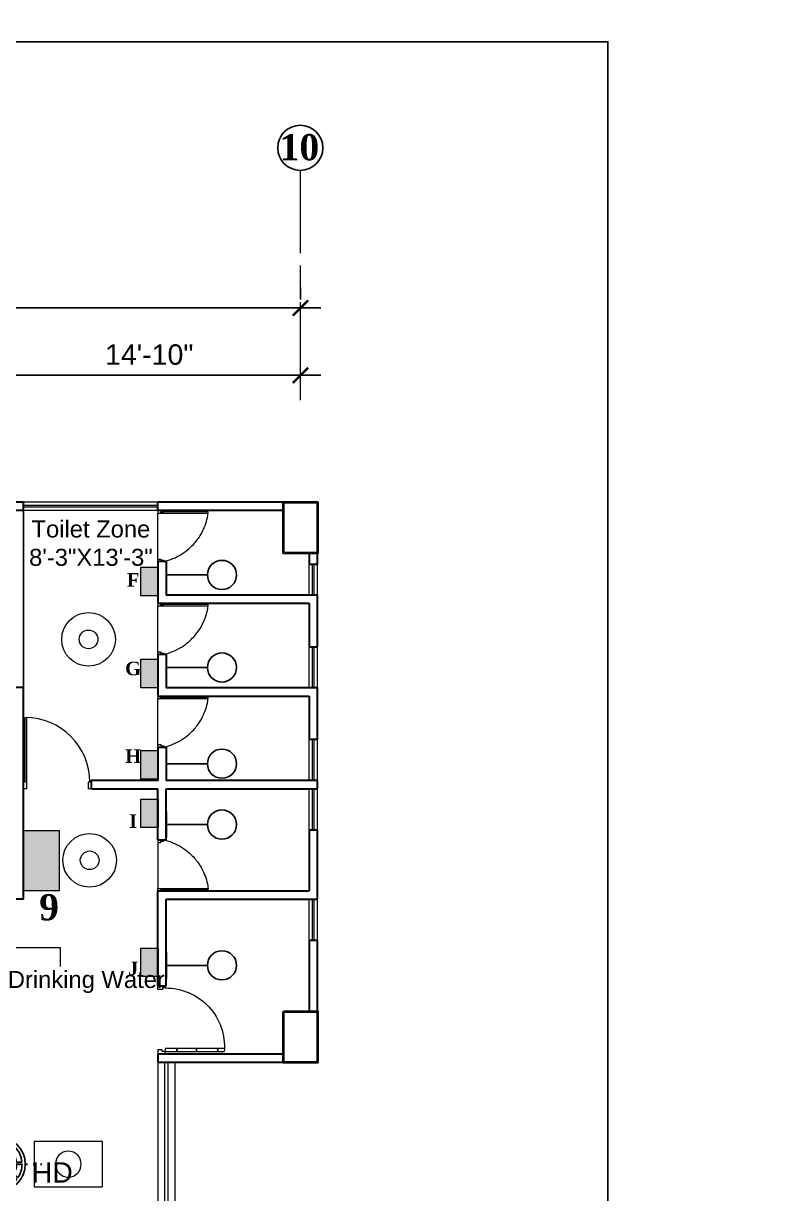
# Model space of a CAD drawing. Header units: inches. Extents: x -12 to 20935469, y -1604 to 24729220.
# Drawn here: x 20825894 to 20826335, y 24643602 to 24644291 of the extents above; entities that cross this region are included whole.
import ezdxf

# ---------------------------------------------------------------- set-up
doc = ezdxf.new("R2010")
doc.units = ezdxf.units.IN
doc.header["$LTSCALE"] = 0.03
doc.header["$MEASUREMENT"] = 0
doc.header["$PDMODE"] = 32
doc.header["$PDSIZE"] = 15
for name, pattern in [('ACAD_ISO02W100', [15, 12, -3]), ('ACAD_ISO08W100', [36, 24, -3, 6, -3]), ('DOT', [0.25, 0, -0.25])]:
    doc.linetypes.add(name, pattern=pattern)
for name, color, linetype, lineweight in [('CL BOX', 90, 'ACAD_ISO02W100', 0), ('column', 1, 'Continuous', 40), ('Dim Line', 252, 'Continuous', 13), ('Dimiention', 75, 'Continuous', 18), ('Door', 7, 'Continuous', 18), ('Grid Line', 252, 'Continuous', 18), ('line', 7, 'Continuous', 9), ('Main Wall', 7, 'Continuous', 30), ('STAIR', 46, 'Continuous', 15), ('wind.', 150, 'Continuous', 20)]:
    doc.layers.add(name, color=color, linetype=linetype, lineweight=lineweight)
for name, color, linetype in [('H', 154, 'Continuous'), ('heat detactor', 8, 'Continuous'), ('SB TEXT', 215, 'DOT'), ('TEXT', 7, 'Continuous'), ('w', 188, 'DOT')]:
    doc.layers.add(name, color=color, linetype=linetype)
doc.styles.add('2', font='swisscl.ttf')
doc.styles.add('RomanS', font='arial.ttf', dxfattribs={"height": 12})
doc.styles.get("Standard").update_dxf_attribs({"font": 'timesbd.ttf'})
doc.dimstyles.new('Aec_Arch_I', dxfattribs={"dimscale": 96, "dimtxt": 12, "dimasz": 0.09375, "dimexe": 0.125, "dimexo": 0.125, "dimgap": 0.0625, "dimtad": 1, "dimdec": 0, "dimzin": 3, "dimdsep": 46, "dimlunit": 4, "dimtxsty": 'RomanS', "dimblk1": 'ARCHTICK', "dimblk2": 'ARCHTICK', "dimsah": 1, "dimcen": 0.09375, "dimdle": 0.125, "dimadec": 0, "dimazin": 0, "dimtfac": 0.75, "dimtdec": 0, "dimtmove": 2, "dimatfit": 3, "dimldrblk": 'ARCHTICK', "dimfxl": 1, "dimfrac": 1, "dimtolj": 1, "dimtzin": 0, "dimarcsym": 0})
doc.dimstyles.new('arch grid', dxfattribs={"dimtxt": 250, "dimasz": 100, "dimexe": 10, "dimexo": 10, "dimgap": 0.09, "dimtad": 0, "dimdec": 0, "dimzin": 0, "dimdsep": 46, "dimtxsty": 'Standard', "dimblk": 'DOT', "dimcen": 50, "dimdle": 50, "dimclrd": 256, "dimclre": 256, "dimadec": 0, "dimazin": 0, "dimtfac": 1, "dimtdec": 0, "dimtofl": 0, "dimtmove": 0, "dimatfit": 3, "dimldrblk": 'DOT', "dimfxl": 200, "dimfxlon": 1, "dimtolj": 1, "dimtzin": 0, "dimlwd": -1, "dimlwe": -1, "dimarcsym": 1})

# ---------------------------------------------------------------- blocks, each defined once
blk = doc.blocks.new('sssss-flat-876')
at = {"layer": 'Door', "linetype": 'Continuous', "ltscale": 3}
blk.add_line((3666.52, 84027.2), (3666.52, 84055.74), dxfattribs=at)
at = {"layer": 'Door', "linetype": 'Continuous', "ltscale": 3, "extrusion": (-7.21527e-09, -3.35624e-18, 1), "elevation": 0}
for points in [[(3666.52, 84057.2), (3666.52, 84055.74), (3668.35, 84055.74), (3668.35, 84056.47), (3670.18, 84056.47), (3670.18, 84057.2)], [(3668.35, 84055.74), (3696.16, 84055.74), (3696.16, 84056.47), (3668.35, 84056.47)]]:
    blk.add_lwpolyline(points, close=True, dxfattribs=at)
at = {"layer": 'Door', "linetype": 'Continuous', "ltscale": 3, "flags": 128}
blk.add_lwpolyline([(3670.18, 84027.2, 0.04096), (3675.47, 84028.9, 0.082496), (3684.93, 84034.78, 0.052187), (3689.72, 84039.97, 0.043988), (3692.86, 84045.05, 0.036571), (3694.75, 84049.63, 0.034751), (3695.92, 84054.2, 0.011435), (3696.16, 84055.74)], format="xyb", dxfattribs=at)
at = {"layer": 'Door', "linetype": 'Continuous', "ltscale": 3}
blk.add_lwpolyline([(3666.52, 84027.2), (3666.52, 84028.66), (3668.35, 84028.66), (3668.35, 84027.93), (3670.18, 84027.93), (3670.18, 84027.2)], close=True, dxfattribs=at)
blk = doc.blocks.new('Door_45')
at = {"layer": 'Door'}
for p, q in [((1.5, 4.97), (1.5, 43.97)), ((1.5, 40.03), (2.25, 40.03)), ((2.25, 40.03), (2.25, 39.53)), ((2.25, 39.53), (2.75, 39.53)), ((2.75, 39.53), (2.75, 40.03)), ((2.75, 40.03), (3.5, 40.03)), ((3.5, 44.03), (3.5, 4.97)), ((1.5, 25.77), (2.25, 25.77)), ((2.25, 25.77), (2.25, 25.27)), ((2.25, 25.27), (2.75, 25.27)), ((2.75, 25.77), (3.5, 25.77)), ((2.75, 25.27), (2.75, 25.77)), ((1.5, 12.57), (2.25, 12.57)), ((2.25, 12.57), (2.25, 13.07)), ((2.25, 13.07), (2.75, 13.07)), ((2.75, 13.07), (2.75, 12.57)), ((2.75, 12.57), (3.5, 12.57)), ((0, -0.03), (0, 4.97)), ((0, 4.97), (1.5, 4.97)), ((3.5, 4.97), (1.5, 4.97)), ((1.5, 4.97), (1.5, 2.97)), ((1.5, 2.97), (2.5, 2.97)), ((2.5, 2.97), (2.5, -0.03)), ((42.5, 3), (42.5, -0.03)), ((43.5, 3), (42.5, 3)), ((45, 5), (43.5, 5)), ((43.5, 5), (43.5, 3)), ((45, -0.03), (45, 5)), ((2.5, -0.03), (0, -0.03)), ((42.5, -0.03), (45, -0.03))]:
    blk.add_line(p, q, dxfattribs=at)
blk.add_arc((4.66, 5.26), 38.84, 359.62325, 94.66847, dxfattribs=at)
blk = doc.blocks.new('$D40')
at = {"layer": 'Door'}
for p, q in [((1, 4), (1, 42)), ((2, 0), (2, 41.99)), ((1, 5), (0, 5)), ((2, 0), (0, 0)), ((2, 4), (1, 4)), ((39, 4), (38, 4)), ((38, 4), (38, 0)), ((40, 0), (38, 0)), ((40, 5), (38.99, 5)), ((39, 5), (39, 4))]:
    blk.add_line(p, q, dxfattribs=at)
blk.add_arc((1, 4), 38, 0, 90, dxfattribs=at)
blk = doc.blocks.new('bulb')
at = {"layer": 'line', "color": 4, "lineweight": 25, "ltscale": 50}
for p, q in [((20823168.7, 24658803.9), (20823168.7, 24658777.6)), ((20823168.7, 24658790.8), (20823209.9, 24658790.8))]:
    blk.add_line(p, q, dxfattribs=at)
blk.add_circle((20823224.6, 24658790.8), 14.7, dxfattribs=at)
blk = doc.blocks.new('JUJUJUKIII')
at = {"layer": 'H', "ltscale": 50, "true_color": 0x999999, "transparency": 33554556}
h = blk.add_hatch(color=253, dxfattribs=at)
h.dxf.hatch_style = 1
h.paths.add_polyline_path([(7363219.9, 3291034.2), (7363425.7, 3291034.2), (7363425.7, 3291376.7), (7363219.9, 3291376.7)])
at = {"layer": 'Dimiention', "color": 4, "ltscale": 50}
blk.add_lwpolyline([(7363219.9, 3291034.2), (7363425.7, 3291034.2), (7363425.7, 3291376.7), (7363219.9, 3291376.7)], close=True, dxfattribs=at)
blk = doc.blocks.new('GGGFGFG')
at = {"layer": 'line', "color": 4, "ltscale": 50}
for p, q in [((7356688.2, 3293208.1), (7357003, 3293208.1)), ((7356688.2, 3292998.4), (7356688.2, 3293208.1)), ((7357003, 3293208.1), (7357003, 3292998.4)), ((7357003, 3292998.4), (7356688.2, 3292998.4))]:
    blk.add_line(p, q, dxfattribs=at)
blk.add_circle((7356845.6, 3293103.2), 59.6, dxfattribs=at)
blk = doc.blocks.new('GYTT')
at = {"layer": 'line', "color": 4, "ltscale": 50}
for radius in [19.73, 6.87]:
    blk.add_circle((20859470.76, -1441350.36), radius, dxfattribs=at)
blk = doc.blocks.new('_ArchTick')
at = {"color": 0, "linetype": 'ByBlock', "lineweight": 35, "const_width": 0.15}
blk.add_lwpolyline([(-0.5, -0.5), (0.5, 0.5)], dxfattribs=at)
blk = doc.blocks.new('*D344')
at = {"layer": 'Defpoints', "color": 0, "transparency": 16777216}
for p in [(20821969.75, 24639400.93), (20822147.72, 24639400.93), (20822147.72, 24639400.93)]:
    blk.add_point(p, dxfattribs=at)
at = {"layer": 'Dim Line', "color": 0, "lineweight": -2, "transparency": 16777216}
for p, q in [((20821957.75, 24639400.93), (20822159.72, 24639400.93)), ((20822147.72, 24639388.93), (20822147.72, 24639388.93))]:
    blk.add_line(p, q, dxfattribs=at)
at = {"layer": 'Dim Line', "color": 0, "lineweight": -2, "transparency": 16777216, "xscale": 9, "yscale": 9, "zscale": 9, "rotation": 180}
blk.add_blockref('_ArchTick', (20821969.75, 24639400.93), dxfattribs=at)
at = {"layer": 'Dim Line', "color": 0, "lineweight": -2, "transparency": 16777216, "xscale": 9, "yscale": 9, "zscale": 9}
blk.add_blockref('_ArchTick', (20822147.72, 24639400.93), dxfattribs=at)
at = {"layer": 'Dim Line', "color": 0, "transparency": 16777216, "insert": (20822058.74, 24639413.05), "char_height": 12, "attachment_point": 5, "style": 'RomanS'}
blk.add_mtext('\\A1;14\'-10"', dxfattribs=at)
blk = doc.blocks.new('*D329')
at = {"layer": 'Defpoints', "color": 0, "transparency": 16777216}
for p in [(20822147.72, 24639440.57), (20820144.28, 24639433.51), (20822147.72, 24639433.51)]:
    blk.add_point(p, dxfattribs=at)
at = {"layer": 'Dim Line', "color": 0, "lineweight": -2, "transparency": 16777216}
for p, q in [((20820144.28, 24639445.51), (20820144.28, 24639452.57)), ((20822147.72, 24639445.51), (20822147.72, 24639452.57)), ((20820132.28, 24639440.57), (20822159.72, 24639440.57))]:
    blk.add_line(p, q, dxfattribs=at)
at = {"layer": 'Dim Line', "color": 0, "lineweight": -2, "transparency": 16777216, "xscale": 9, "yscale": 9, "zscale": 9, "rotation": 180}
blk.add_blockref('_ArchTick', (20820144.28, 24639440.57), dxfattribs=at)
at = {"layer": 'Dim Line', "color": 0, "lineweight": -2, "transparency": 16777216, "xscale": 9, "yscale": 9, "zscale": 9}
blk.add_blockref('_ArchTick', (20822147.72, 24639440.57), dxfattribs=at)
at = {"layer": 'Dim Line', "color": 0, "transparency": 16777216, "insert": (20821146, 24639452.7), "char_height": 12, "attachment_point": 5, "style": 'RomanS'}
blk.add_mtext('\\A1;166\'-11"', dxfattribs=at)
blk = doc.blocks.new('heat detaCTOR')
for p, q in [((20826806.99, 24664335.71), (20826806.99, 24664325.41)), ((20826808.1, 24664325.48), (20826808.1, 24664335.73)), ((20826804.72, 24664323.99), (20826796.69, 24664330.35)), ((20826805.53, 24664324.77), (20826797.4, 24664331.19)), ((20826809.56, 24664325.06), (20826816.75, 24664332.51)), ((20826810.46, 24664324.4), (20826817.58, 24664331.78)), ((20826803.91, 24664321.62), (20826793.66, 24664321.62)), ((20826804.07, 24664322.73), (20826793.7, 24664322.73)), ((20826804.41, 24664319.72), (20826797.2, 24664312.27)), ((20826819.48, 24664313.72), (20826811.36, 24664320.16)), ((20826821.85, 24664322.73), (20826811.48, 24664322.73)), ((20826821.9, 24664321.62), (20826811.65, 24664321.62)), ((20826805.09, 24664318.84), (20826797.97, 24664311.46)), ((20826806.99, 24664317.83), (20826806.99, 24664307.52)), ((20826808.1, 24664307.5), (20826808.1, 24664317.77)), ((20826818.83, 24664312.83), (20826810.79, 24664319.19))]:
    blk.add_line(p, q)
at = {"layer": 'heat detactor'}
for radius in [16.02, 0.961]:
    blk.add_circle((20826807.78, 24664321.62), radius, dxfattribs=at)
at = {"layer": 'heat detactor', "ltscale": 50}
for radius, start, end in [(14.12, 93.18051, 137.28954), (14.12, 50.52278, 88.68504), (14.12, 141.78747, 175.47949), (9.26, 141.90716, 172.33086), (9.26, 95.40816, 134.24025), (6.08, 97.38665, 131.51755), (6.08, 56.48277, 86.93464), (9.26, 53.66859, 87.7533), (9.26, 7.66914, 45.99957), (14.12, 4.52051, 46.02441), (14.12, 179.97791, 221.50422), (9.26, 180, 218.35841), (6.08, 180, 215.54423), (6.08, 142.0004, 169.51141), (3.87, 180, 209.44306), (3.87, 142.20041, 163.36573), (3.87, 101.66393, 125.58928), (1.65, 78.65512, 101.31836), (3.87, 62.6166, 85.17626), (1.65, 42.04035, 45.94363), (3.87, 16.63427, 45.98363), (3.87, 337.71284, 0), (6.08, 10.48859, 45.9945), (6.08, 331.78457, 0), (9.26, 329.06186, 0), (14.12, 326.01258, 0.02209), (9.26, 226.02742, 264.59184), (6.08, 226.03249, 262.61335), (3.87, 226.04337, 258.33607), (3.87, 274.82374, 321.10171), (6.08, 273.06536, 321.30172), (14.12, 271.31496, 321.51464), (9.26, 272.2467, 321.39496), (14.12, 226.00259, 266.81949)]:
    blk.add_arc((20826807.78, 24664321.62), radius, start, end, dxfattribs=at)
at = {"layer": 'heat detactor'}
for start, end in [(141.8685, 173.49395), (94.58991, 135.36381), (52.50765, 88.09257), (6.50605, 46.00168), (180, 219.51935), (327.93831, 0), (226.02532, 265.41009), (271.90743, 321.43362)]:
    blk.add_arc((20826807.78, 24664321.62), 10.91, start, end, dxfattribs=at)
at = {"insert": (20826827.55, 24664322.73), "char_height": 12, "attachment_point": 1, "style": 'RomanS'}
blk.add_mtext_dynamic_manual_height_columns('HD', width=23.193, gutter_width=60, heights=[0], dxfattribs=at)
blk = doc.blocks.new('_Oblique')
at = {"color": 0, "linetype": 'ByBlock', "lineweight": -2}
blk.add_line((-0.5, -0.5), (0.5, 0.5), dxfattribs=at)
blk = doc.blocks.new('*D363')
at = {"ltscale": 50, "transparency": 16777216}
for p, q in [((3479.24, 24649574.13), (3479.24, 24649400.75)), ((3479.42, 24649524.13), (3469.24, 24649524.13)), ((3479.42, 24649400.75), (3469.24, 24649400.75)), ((3479.24, 24649400.75), (3479.24, 8350.74))]:
    blk.add_line(p, q, dxfattribs=at)
at = {"layer": 'Defpoints', "color": 0, "ltscale": 50, "transparency": 16777216}
for p in [(20846678.15, 24649524.13), (3479.24, 24649400.75), (20846678.15, 24649400.75)]:
    blk.add_point(p, dxfattribs=at)
at = {"ltscale": 50, "transparency": 16777216, "xscale": 100, "yscale": 100, "zscale": 100}
for p, rotation in [((3479.24, 24649524.13), 90), ((3479.24, 24649400.75), 270)]:
    blk.add_blockref('_Oblique', p, dxfattribs=dict(at, rotation=rotation))
at = {"color": 0, "ltscale": 50, "transparency": 16777216, "insert": (3479.24, 3397.61), "char_height": 250, "attachment_point": 5, "rotation": 90}
blk.add_mtext('\\A1;{\\H8.57143x;300mm}', dxfattribs=at)
blk = doc.blocks.new('_Dot')
at = {"color": 0, "linetype": 'ByBlock', "lineweight": -2}
blk.add_line((-0.5, 0), (-1, 0), dxfattribs=at)
at = {"color": 0, "linetype": 'ByBlock', "const_width": 0.5}
blk.add_lwpolyline([(-0.25, 0, 1), (0.25, 0, 1)], format="xyb", close=True, dxfattribs=at)
blk = doc.blocks.new('GRID')
at = {"layer": 'Grid Line', "color": 252, "linetype": 'ACAD_ISO08W100', "lineweight": 9, "ltscale": 80, "true_color": 0x939598}
blk.add_line((20822147.72, 24639386.33), (20822147.72, 24639521.54), dxfattribs=at)
at = {"layer": 'TEXT'}
blk.add_circle((20822147.58, 24639534.81), 13.27, dxfattribs=at)
at = {"layer": 'TEXT', "insert": (20822147.07, 24639527.25), "char_height": 15.435, "width": 227.4581, "attachment_point": 8, "rotation": 0}
blk.add_mtext('\\A1;10', dxfattribs=at)
at = {"layer": 'Dim Line'}
for base, p1, p2, picture, middle in [((20822147.72, 24639440.57), (20820144.28, 24639433.51), (20822147.72, 24639433.51), '*D329', (20821146, 24639452.7)), ((20822147.72, 24639400.93), (20821969.75, 24639400.93), (20822147.72, 24639400.93), '*D344', (20822058.74, 24639413.05))]:
    dim = blk.add_linear_dim(base=base, p1=p1, p2=p2, dimstyle='Aec_Arch_I', dxfattribs=at)
    dim.commit()
    dim.dimension.update_dxf_attribs({"geometry": picture, "text_midpoint": middle})

msp = doc.modelspace()

# ---------------------------------------------------------------- linework, layer by layer
for p, q in [((20826067.2, 24644008.77), (20826067.2, 24644008.77)), ((20825894.23, 24643899.54), (20825894.23, 24644003.77)), ((20825978.23, 24643684.08), (20825973.23, 24643684.08))]:
    msp.add_line(p, q)
at = {"layer": 'column', "lineweight": 40, "ltscale": 20}
for points in [[(20826047.2, 24644008.77), (20826067.2, 24644008.77), (20826067.2, 24643978.77), (20826047.2, 24643978.77)], [(20826047.2, 24643708.91), (20826067.2, 24643708.91), (20826067.2, 24643678.91), (20826047.2, 24643678.91)]]:
    msp.add_lwpolyline(points, close=True, dxfattribs=at)
at = {"layer": 'Defpoints'}
msp.add_lwpolyline([(20823799.23, 24644279.66), (20826238.09, 24644279.66), (20826238.09, 24642821.13), (20823799.23, 24642821.13)], close=True, dxfattribs=at)
at = {"layer": 'Main Wall', "lineweight": 30}
for p, q in [((20825894.23, 24644008.77), (20825889.23, 24644008.77)), ((20825894.23, 24644003.77), (20825894.23, 24644008.77)), ((20826047.2, 24644008.77), (20825973.23, 24644008.77)), ((20825973.23, 24644003.77), (20825973.23, 24644008.77)), ((20825894.23, 24644003.77), (20825874.23, 24644003.77)), ((20826047.2, 24644003.77), (20825973.23, 24644003.77)), ((20825978.23, 24643973.77), (20825973.23, 24643973.77)), ((20826067.2, 24643972.16), (20826067.2, 24643978.77)), ((20826067.2, 24643923.54), (20826067.2, 24643954.16)), ((20825973.23, 24643949.16), (20826062.2, 24643949.16)), ((20825973.23, 24643919.16), (20825978.23, 24643919.16)), ((20825894.23, 24643899.54), (20825874.23, 24643899.54)), ((20825894.23, 24643844.93), (20825894.23, 24643899.54)), ((20826067.2, 24643868.93), (20826067.2, 24643899.54)), ((20825973.23, 24643894.54), (20826062.2, 24643894.54)), ((20826062.2, 24643894.54), (20826062.2, 24643868.93)), ((20825973.23, 24643864.54), (20825978.23, 24643864.54)), ((20826067.2, 24643868.93), (20826062.2, 24643868.93)), ((20825894.23, 24643774.93), (20825894.23, 24643844.93)), ((20825934.23, 24643839.93), (20825934.23, 24643844.93)), ((20826067.2, 24643844.93), (20825978.23, 24643844.93)), ((20826067.2, 24643839.93), (20826067.2, 24643844.93)), ((20825934.23, 24643839.93), (20825973.23, 24643839.93)), ((20825973.23, 24643809.93), (20825973.23, 24643839.93)), ((20825978.23, 24643839.93), (20826067.2, 24643839.93)), ((20825978.23, 24643809.93), (20825978.23, 24643839.93)), ((20826062.2, 24643815.93), (20826067.2, 24643815.93)), ((20826062.2, 24643815.93), (20826062.2, 24643779.93)), ((20826067.2, 24643774.93), (20826067.2, 24643815.93)), ((20825973.23, 24643809.93), (20825978.23, 24643809.93)), ((20825973.23, 24643724.08), (20825973.23, 24643779.93)), ((20825973.23, 24643779.93), (20826062.2, 24643779.93)), ((20825894.23, 24643774.93), (20825874.23, 24643774.93)), ((20825978.23, 24643724.08), (20825978.23, 24643774.93)), ((20825978.23, 24643774.93), (20826067.2, 24643774.93)), ((20826062.2, 24643750.93), (20826062.2, 24643708.9)), ((20826062.2, 24643750.93), (20826067.2, 24643750.93)), ((20826067.2, 24643708.9), (20826067.2, 24643750.93)), ((20825973.23, 24643724.08), (20825978.23, 24643724.08)), ((20825973.23, 24643684.08), (20826047.2, 24643684.08)), ((20825973.23, 24643684.08), (20825973.23, 24643679.06)), ((20825973.23, 24643679.06), (20826047.2, 24643679.06))]:
    msp.add_line(p, q, dxfattribs=at)
for points in [[(20825973.23, 24643973.77), (20825973.23, 24643949.16)], [(20825978.23, 24643973.77), (20825978.23, 24643954.16), (20826067.2, 24643954.16)], [(20826062.2, 24643978.77), (20826062.2, 24643972.16)], [(20826062.2, 24643972.16), (20826067.2, 24643972.16)], [(20826062.2, 24643949.16), (20826062.2, 24643923.54)], [(20825973.23, 24643919.16), (20825973.23, 24643894.54)], [(20825978.23, 24643919.16), (20825978.23, 24643899.54), (20826067.2, 24643899.54)], [(20826062.2, 24643923.54), (20826067.2, 24643923.54)], [(20825973.23, 24643864.54), (20825973.23, 24643844.93)], [(20825978.23, 24643864.54), (20825978.23, 24643844.93)], [(20825973.23, 24643844.93), (20825934.23, 24643844.93)]]:
    msp.add_lwpolyline(points, dxfattribs=at)
at = {"layer": 'STAIR', "color": 253, "lineweight": 5}
for p, q in [((20825879.63, 24643746.62), (20825915.86, 24643746.62)), ((20825915.86, 24643746.62), (20825915.86, 24643735.38))]:
    msp.add_line(p, q, dxfattribs=at)
at = {"layer": 'w', "linetype": 'DOT', "lineweight": 30, "ltscale": 550, "transparency": 33554661}
msp.add_line((20825190.61, 24643619.06), (20825920.61, 24643619.06), dxfattribs=at)
at = {"layer": 'wind.'}
for p, q in [((20825973.23, 24644008.77), (20825894.23, 24644008.77)), ((20825973.23, 24644006.77), (20825894.23, 24644006.77)), ((20825973.23, 24644005.77), (20825894.23, 24644005.77)), ((20825973.23, 24644003.77), (20825894.23, 24644003.77)), ((20826062.2, 24643844.93), (20826062.2, 24643868.93)), ((20826064.2, 24643844.93), (20826064.2, 24643868.93)), ((20826065.2, 24643844.93), (20826065.2, 24643868.93)), ((20826067.2, 24643844.93), (20826067.2, 24643868.93)), ((20826062.2, 24643815.93), (20826062.2, 24643839.93)), ((20826064.2, 24643815.93), (20826064.2, 24643839.93)), ((20826065.2, 24643815.93), (20826065.2, 24643839.93)), ((20826067.2, 24643815.93), (20826067.2, 24643839.93)), ((20826062.2, 24643750.93), (20826062.2, 24643774.93)), ((20826064.2, 24643750.93), (20826064.2, 24643774.93)), ((20826065.2, 24643750.93), (20826065.2, 24643774.93)), ((20826067.2, 24643750.93), (20826067.2, 24643774.93)), ((20825973.37, 24643558.89), (20825973.37, 24643679.07)), ((20825977.37, 24643558.89), (20825977.37, 24643679.07)), ((20825979.37, 24643558.89), (20825979.37, 24643679.07)), ((20825983.37, 24643558.89), (20825983.37, 24643679.07))]:
    msp.add_line(p, q, dxfattribs=at)
at = {"layer": 'wind.', "lineweight": 5}
for p, q in [((20826062.2, 24643954.16), (20826062.2, 24643972.16)), ((20826064.2, 24643954.16), (20826064.2, 24643972.16)), ((20826065.2, 24643954.16), (20826065.2, 24643972.16)), ((20826067.2, 24643954.16), (20826067.2, 24643972.16)), ((20826062.2, 24643899.54), (20826062.2, 24643923.54)), ((20826064.2, 24643899.54), (20826064.2, 24643923.54)), ((20826065.2, 24643899.54), (20826065.2, 24643923.54)), ((20826067.2, 24643899.54), (20826067.2, 24643923.54))]:
    msp.add_line(p, q, dxfattribs=at)

# ---------------------------------------------------------------- block references
msp.add_blockref('GRID', (3909.48, 4682.45))
for name, p, xscale, yscale, zscale in [('bulb', (8669933.87, 10248781.22), 0.5837749611745884, 0.5837749611745884, 0.5837749611745884), ('bulb', (8669933.87, 10248726.74), 0.5837749611745884, 0.5837749611745884, 0.5837749611745884), ('bulb', (8669933.87, 10248670.12), 0.5837749611745884, 0.5837749611745884, 0.5837749611745884), ('bulb', (8669933.87, 10248634.29), 0.5837749611745884, 0.5837749611745884, 0.5837749611745884), ('JUJUJUKIII', (20069816.26, 24305846.56), 0.1026830631760966, 0.1026830631760966, 0.1026830631760966), ('bulb', (8669933.87, 10248551.43), 0.5837749611745884, 0.5837749611745884, 0.5837749611745884)]:
    msp.add_blockref(name, p, dxfattribs=dict(xscale=xscale, yscale=yscale, zscale=zscale))
at = {"layer": 'CL BOX', "color": 5, "transparency": 33554457, "xscale": -0.127552882082143, "yscale": 0.127552882082143, "zscale": 0.127552882082143, "rotation": 359.9998993550784}
msp.add_blockref('GGGFGFG', (21764306.74, 24223572.61), dxfattribs=at)
at = {"layer": 'Door', "ltscale": 20}
for p in [(20822306.71, 24559946.57), (20822306.71, 24559891.96), (20822306.71, 24559837.34)]:
    msp.add_blockref('sssss-flat-876', p, dxfattribs=at)
at = {"layer": 'Door'}
msp.add_blockref('$D40', (20825894.23, 24643839.93), dxfattribs=at)
at = {"layer": 'Door', "ltscale": 20, "xscale": -1, "rotation": 180}
msp.add_blockref('sssss-flat-876', (20822306.71, 24727837.13), dxfattribs=at)
at = {"layer": 'Door', "color": 250, "ltscale": 20, "xscale": -0.8888888888759539, "yscale": 0.8888888888759539, "zscale": 0.8888888888759539, "rotation": 270}
msp.add_blockref('Door_45', (20825973.26, 24643684.08), dxfattribs=at)
at = {"layer": 'heat detactor'}
msp.add_blockref('heat detaCTOR', (-928.54, -20702.56), dxfattribs=at)
at = {"layer": 'line', "color": 5, "xscale": -0.04906729999451974, "yscale": 0.04906729999451974, "zscale": 0.04906729999451974, "rotation": 359.9999999827058}
for p in [(21187266.69, 24482471.46), (21187266.69, 24482417.27), (21187266.69, 24482363.55), (21187266.69, 24482334.96), (21187266.69, 24482247.31)]:
    msp.add_blockref('JUJUJUKIII', p, dxfattribs=at)
at = {"layer": 'line', "color": 5, "xscale": 0.8000000007450581, "yscale": 0.8000000007450581, "zscale": 0.8000000007450581}
for p in [(4138355.87, 25797008.24), (4138356.54, 25796878.18)]:
    msp.add_blockref('GYTT', p, dxfattribs=at)

# ---------------------------------------------------------------- texts
at = {"layer": 'SB TEXT', "width": 227.4581, "attachment_point": 8, "rotation": 0}
for s, insert, char_height in [('\\A1;F', (20825958.73, 24643958.96), 8), ('\\A1;G', (20825958.73, 24643906.7), 8), ('\\A1;H', (20825958.73, 24643855.18), 8), ('\\A1;I', (20825958.73, 24643816.98), 8), ('\\A1;9', (20825909.28, 24643762.34), 15.435), ('\\A1;J', (20825958.73, 24643730.17), 8)]:
    msp.add_mtext(s, dxfattribs=dict(at, insert=insert, char_height=char_height))
at = {"layer": 'TEXT', "color": 30, "lineweight": 5, "ltscale": 20, "transparency": 33554615, "char_height": 10, "attachment_point": 2, "style": '2'}
for s, width, gutter_width, insert in [('{\\fArial|b0|i0|c0|p34;\\C0;Toilet Zone\\P8\'-3"X13\'-3"}', 104.7597, 0.5, (20825933.89, 24643997.91)), ('\\pxsm1;{\\fArial|b0|i0|c0|p34;\\C0;Drinking Water }', 88.5626, 0.282, (20825931.2, 24643732.75))]:
    msp.add_mtext_dynamic_manual_height_columns(s, width=width, gutter_width=gutter_width, heights=[0], dxfattribs=dict(at, insert=insert))

# ---------------------------------------------------------------- dimensions: what is measured, and where the dimension line sits
at = {"ltscale": 50}
dim = msp.add_linear_dim(base=(3479.24, 24649400.75), p1=(20846678.15, 24649524.13), p2=(20846678.15, 24649400.75), angle=90, text='{\\H8.57143x;300mm}', dimstyle='arch grid', override={"dimblk1": 'Oblique', "dimblk2": 'Oblique', "dimsah": 1, "dimfxl": 0.18}, dxfattribs=at)
dim.commit()
dim.dimension.update_dxf_attribs({"geometry": '*D363', "text_midpoint": (3479.24, 3397.61), "dimtype": 160})

doc.saveas('drawing.dxf')
